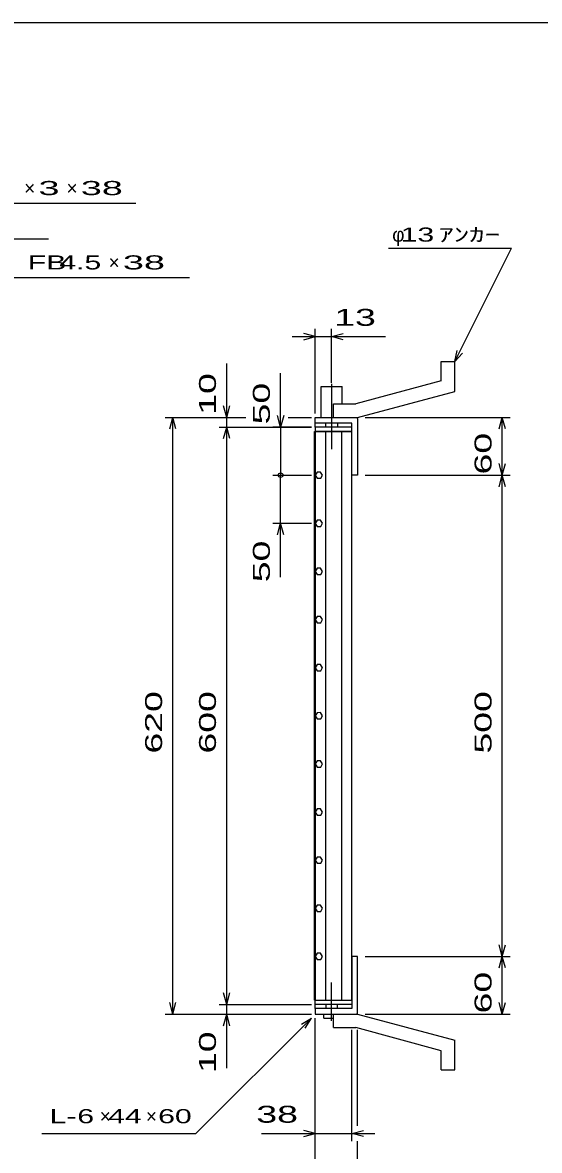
# Model space of a CAD drawing. Units: millimetres, scale not verified. Extents: x -1456 to 1385, y -1026 to 843.
# Drawn here: x -467 to 70, y -329 to 843 of the extents above; entities that cross this region are included whole.
import ezdxf
from ezdxf.enums import TextEntityAlignment as Align

# ---------------------------------------------------------------- set-up
doc = ezdxf.new("R2010")
doc.units = ezdxf.units.MM
doc.header["$LTSCALE"] = 8
doc.linetypes.add('LONG_DASHED_DOTTED', pattern=[15.25, 12, -1.5, 0.25, -1.5])
for name, color, linetype, lineweight in [('0_2', 150, 'Continuous', 25), ('16', 3, 'Continuous', 25), ('19', 6, 'Continuous', 25), ('22', 4, 'Continuous', 25)]:
    doc.layers.add(name, color=color, linetype=linetype, lineweight=lineweight)
doc.styles.add('ベクトル', font='')
doc.styles.get('ベクトル').set_extended_font_data('ベクトル')

msp = doc.modelspace()

# ---------------------------------------------------------------- linework, layer by layer
at = {"layer": '0_2'}
msp.add_line((-1383.2, 842.8), (1384.8, 842.8), dxfattribs=at)
at = {"layer": '16'}
for p, q in [((-125, 422.5), (-163, 422.5)), ((-163, 422.5), (-163, 418)), ((-125, 418), (-125, 422.5)), ((-163.7, -173), (-163.7, 418)), ((-163.7, 418), (-163, 418)), ((-163, 418), (-125, 418)), ((-163, 418), (-163, -173)), ((-125, 418), (-163, 418)), ((-152.5, 418), (-152.5, -173)), ((-135.5, -173), (-135.5, 418)), ((-125, -173), (-125, 418)), ((-161.146, 375.735), (-163, 372.475)), ((-157.396, 375.76), (-161.146, 375.735)), ((-155.5, 372.5), (-157.396, 375.76)), ((-163, 372.475), (-161.104, 369.24)), ((-161.104, 369.24), (-157.354, 369.265)), ((-157.354, 369.265), (-155.5, 372.525)), ((-161.146, 325.735), (-163, 322.475)), ((-163, 322.475), (-161.104, 319.24)), ((-157.396, 325.76), (-161.146, 325.735)), ((-161.104, 319.24), (-157.354, 319.265)), ((-155.5, 322.5), (-157.396, 325.76)), ((-157.354, 319.265), (-155.5, 322.525)), ((-161.146, 275.735), (-163, 272.475)), ((-163, 272.475), (-161.104, 269.24)), ((-157.396, 275.76), (-161.146, 275.735)), ((-155.5, 272.5), (-157.396, 275.76)), ((-157.354, 269.265), (-155.5, 272.525)), ((-161.104, 269.24), (-157.354, 269.265)), ((-161.146, 225.735), (-163, 222.475)), ((-157.396, 225.76), (-161.146, 225.735)), ((-155.5, 222.5), (-157.396, 225.76)), ((-163, 222.475), (-161.104, 219.24)), ((-161.104, 219.24), (-157.354, 219.265)), ((-157.354, 219.265), (-155.5, 222.525)), ((-161.146, 175.735), (-163, 172.475)), ((-163, 172.475), (-161.104, 169.24)), ((-157.396, 175.76), (-161.146, 175.735)), ((-161.104, 169.24), (-157.354, 169.265)), ((-155.5, 172.5), (-157.396, 175.76)), ((-157.354, 169.265), (-155.5, 172.525)), ((-161.146, 125.735), (-163, 122.475)), ((-163, 122.475), (-161.104, 119.24)), ((-157.396, 125.76), (-161.146, 125.735)), ((-161.104, 119.24), (-157.354, 119.265)), ((-155.5, 122.5), (-157.396, 125.76)), ((-157.354, 119.265), (-155.5, 122.525)), ((-161.146, 75.735), (-163, 72.475)), ((-163, 72.475), (-161.104, 69.24)), ((-157.396, 75.76), (-161.146, 75.735)), ((-155.5, 72.5), (-157.396, 75.76)), ((-157.354, 69.265), (-155.5, 72.525)), ((-161.104, 69.24), (-157.354, 69.265)), ((-161.146, 25.735), (-163, 22.475)), ((-157.396, 25.76), (-161.146, 25.735)), ((-155.5, 22.5), (-157.396, 25.76)), ((-163, 22.475), (-161.104, 19.24)), ((-161.104, 19.24), (-157.354, 19.265)), ((-157.354, 19.265), (-155.5, 22.525)), ((-161.146, -24.265), (-163, -27.525)), ((-163, -27.525), (-161.104, -30.76)), ((-157.396, -24.24), (-161.146, -24.265)), ((-161.104, -30.76), (-157.354, -30.735)), ((-155.5, -27.5), (-157.396, -24.24)), ((-157.354, -30.735), (-155.5, -27.475)), ((-161.146, -74.265), (-163, -77.525)), ((-163, -77.525), (-161.104, -80.76)), ((-157.396, -74.24), (-161.146, -74.265)), ((-161.104, -80.76), (-157.354, -80.735)), ((-155.5, -77.5), (-157.396, -74.24)), ((-157.354, -80.735), (-155.5, -77.475)), ((-161.146, -124.265), (-163, -127.525)), ((-163, -127.525), (-161.104, -130.76)), ((-157.396, -124.24), (-161.146, -124.265)), ((-155.5, -127.5), (-157.396, -124.24)), ((-157.354, -130.735), (-155.5, -127.475)), ((-161.104, -130.76), (-157.354, -130.735)), ((-163, -173), (-163.7, -173)), ((-163, -173), (-125, -173)), ((-163, -177.5), (-163, -173)), ((-163, -173), (-125, -173)), ((-125, -173), (-125, -177.5)), ((-125, -177.5), (-163, -177.5))]:
    msp.add_line(p, q, dxfattribs=at)
at = {"layer": '19'}
for p, q in [((-32, 490.5), (-18, 490.5)), ((-32, 470.5), (-32, 490.5)), ((-18, 459.5), (-18, 490.5)), ((-32, 470.5), (-121, 446.5)), ((-157, 432.5), (-157, 464.5)), ((-157, 464.5), (-135, 464.5)), ((-135, 446.5), (-135, 464.5)), ((-119, 432.5), (-18, 459.5)), ((-144, 446.5), (-121, 446.5)), ((-144, 432.5), (-144, 446.5)), ((-163, 422.5), (-163, 432.5)), ((-163, 426.5), (-163, 432.5)), ((-163, 432.5), (-120, 432.5)), ((-125, 426.5), (-163, 426.5)), ((-152, 422.5), (-152, 426.5)), ((-144, 432.5), (-119, 432.5)), ((-140, 426.5), (-140, 422.5)), ((-125, 372.5), (-125, 426.5)), ((-120, 432.5), (-119, 431.5)), ((-119, 431.5), (-119, 372.5)), ((-119, 372.5), (-125, 372.5)), ((-119, -127.5), (-125, -127.5)), ((-125, -127.5), (-125, -181.5)), ((-119, -186.5), (-119, -127.5)), ((-163, -181.5), (-163, -171.5)), ((-163, -181.5), (-163, -187.5)), ((-125, -181.5), (-163, -181.5)), ((-163, -187.5), (-120, -187.5)), ((-154, -191.5), (-154, -187.5)), ((-152, -177.5), (-152, -181.5)), ((-144, -187.5), (-119, -187.5)), ((-144, -201.5), (-144, -187.5)), ((-140, -181.5), (-140, -177.5)), ((-120, -187.5), (-119, -186.5)), ((-119, -187.5), (-18, -214.5)), ((-154, -191.5), (-144, -191.5)), ((-144, -201.5), (-121, -201.5)), ((-32, -225.5), (-121, -201.5)), ((-18, -245.5), (-18, -214.5)), ((-32, -245.5), (-32, -225.5)), ((-32, -245.5), (-18, -245.5))]:
    msp.add_line(p, q, dxfattribs=at)
at = {"layer": '19', "linetype": 'LONG_DASHED_DOTTED'}
for p, q in [((-146, 467.5), (-146, 399.5)), ((-146, -194.5), (-146, -154.5))]:
    msp.add_line(p, q, dxfattribs=at)
at = {"layer": '22'}
for p, q in [((-717.5, 655.25), (-349.5, 655.25)), ((-676.125, 618), (-440.125, 618)), ((-87, 608.5), (41, 608.5)), ((-18, 490.5), (41, 608.5)), ((-629.75, 578), (-293.75, 578)), ((-187, 516.5), (-163, 516.5)), ((-163, 516.5), (-175, 519.7)), ((-175, 513.3), (-163, 516.5)), ((-163, 436.5), (-163, 524.5)), ((-163, 516.5), (-146, 516.5)), ((-146, 468.504), (-146, 524.5)), ((-146, 516.5), (-134, 519.7)), ((-134, 513.3), (-146, 516.5)), ((-146, 516.5), (-90, 516.5)), ((-18, 490.5), (-15.6, 502.18)), ((-18, 490.5), (-10, 499.3)), ((-255, 432.5), (-255, 488.5)), ((-199, 422.5), (-199, 478.5)), ((-255, 432.5), (-258.2, 444.5)), ((-255, 432.5), (-251.8, 444.5)), ((-199, 422.5), (-202.2, 434.5)), ((-195.8, 434.5), (-199, 422.5)), ((-319, 432.5), (-235, 432.5)), ((-314.2, 420.5), (-311, 432.5)), ((-307.8, 420.5), (-311, 432.5)), ((-311, -187.5), (-311, 432.5)), ((-263, 432.5), (-235, 432.5)), ((-263, 422.5), (-167, 422.5)), ((-258.2, 410.5), (-255, 422.5)), ((-255, 422.5), (-255, 432.5)), ((-251.8, 410.5), (-255, 422.5)), ((-255, -177.5), (-255, 422.5)), ((-167, 422.5), (-207, 422.5)), ((-199, 422.5), (-199, 372.5)), ((-191, 432.5), (-167, 432.5)), ((-191, 432.5), (-167, 432.5)), ((-111, 432.5), (39.4, 432.5)), ((28.2, 420.5), (31.4, 432.5)), ((34.6, 420.5), (31.4, 432.5)), ((31.4, 372.5), (31.4, 432.5)), ((31.4, 372.5), (28.2, 384.5)), ((31.4, 372.5), (34.6, 384.5)), ((-207, 372.5), (-167, 372.5)), ((-199, 322.5), (-199, 372.5)), ((-111, 372.5), (39.4, 372.5)), ((28.2, 360.5), (31.4, 372.5)), ((34.6, 360.5), (31.4, 372.5)), ((31.4, -127.5), (31.4, 372.5)), ((-207, 322.5), (-167, 322.5)), ((-202.2, 310.5), (-199, 322.5)), ((-195.8, 310.5), (-199, 322.5)), ((-199, 266.5), (-199, 322.5)), ((31.4, -127.5), (28.2, -115.5)), ((31.4, -127.5), (34.6, -115.5)), ((-111, -127.5), (39.4, -127.5)), ((28.2, -139.5), (31.4, -127.5)), ((34.6, -139.5), (31.4, -127.5)), ((31.4, -187.5), (31.4, -127.5)), ((-311, -187.5), (-314.2, -175.5)), ((-311, -187.5), (-307.8, -175.5)), ((-255, -177.5), (-258.2, -165.5)), ((-255, -177.5), (-251.8, -165.5)), ((31.4, -187.5), (28.2, -175.5)), ((31.4, -187.5), (34.6, -175.5)), ((-319, -187.5), (-167, -187.5)), ((-263, -177.5), (-167, -177.5)), ((-263, -187.5), (-167, -187.5)), ((-258.2, -199.5), (-255, -187.5)), ((-255, -187.5), (-255, -177.5)), ((-251.8, -199.5), (-255, -187.5)), ((-255, -243.5), (-255, -187.5)), ((-111, -187.5), (39.4, -187.5)), ((-287, -311.5), (-167, -191.5)), ((-177.4, -197.9), (-167, -191.5)), ((-173.4, -201.9), (-167, -191.5)), ((-163, -319.5), (-163, -191.5)), ((-163, -375.5), (-163, -191.5)), ((-125, -319.5), (-125, -203.696)), ((-119, -303.5), (-119, -203.696)), ((-447, -311.5), (-287, -311.5)), ((-219, -311.5), (-163, -311.5)), ((-163, -311.5), (-175, -308.3)), ((-175, -314.7), (-163, -311.5)), ((-163, -311.5), (-125, -311.5)), ((-125, -311.5), (-113, -308.3)), ((-113, -314.7), (-125, -311.5)), ((-125, -311.5), (-101, -311.5)), ((-119, -375.5), (-119, -319.5))]:
    msp.add_line(p, q, dxfattribs=at)
msp.add_circle((-199, 372.5), 2.4, dxfattribs=at)

# ---------------------------------------------------------------- texts
at = {"layer": '22', "color": 2, "style": 'ベクトル'}
for s, p in [('×', (-465.5, 670.85)), ('×', (-421.5, 670.85)), ('φ', (-83, 622.5)), ('×', (-377.75, 593.6)), ('×', (-387, -293.5)), ('×', (-339, -293.5))]:
    msp.add_text(s, height=14.66, dxfattribs=at).set_placement(p, align=Align.MIDDLE_LEFT)
for s, height, width, p in [(' 3 ', 14.66, 2, (-461.5, 670.85)), (' 38 ', 14.66, 2, (-417.5, 670.85)), (' 13 ', 14.66, 1.6, (-83, 622.5)), ('ｱﾝｶｰ', 14.66, 1.6, (-35, 622.5)), ('FB', 14.66, 1.6, (-461.75, 593.6)), (' 4.5 ', 14.66, 1.6, (-437.75, 593.6)), (' 38 ', 14.66, 2, (-373.75, 593.6)), (' 13 ', 17.6, 1.65, (-154, 536.5)), ('L-', 14.66, 1.6, (-439, -293.5)), (' 6 ', 14.66, 1.6, (-419, -293.5)), (' 44 ', 14.66, 1.6, (-387, -293.5)), (' 60 ', 14.66, 1.6, (-335, -293.5)), (' 38 ', 17.6, 1.65, (-235, -291.5))]:
    msp.add_text(s, height=height, dxfattribs=dict(at, width=width)).set_placement(p, align=Align.MIDDLE_LEFT)
at = {"layer": '22', "color": 2, "style": 'ベクトル', "width": 1.65}
for s, p in [(' 10 ', (-275, 424.5)), (' 50 ', (-219, 414.5)), (' 60 ', (11.4, 362.5)), (' 50 ', (-219, 250.5)), (' 620 ', (-331, 72.5)), (' 600 ', (-275, 72.5)), (' 500 ', (11.4, 72.5)), (' 60 ', (11.4, -197.5)), (' 10 ', (-275, -259.5))]:
    msp.add_text(s, height=17.6, rotation=90, dxfattribs=at).set_placement(p, align=Align.MIDDLE_LEFT)

doc.saveas('drawing.dxf')
